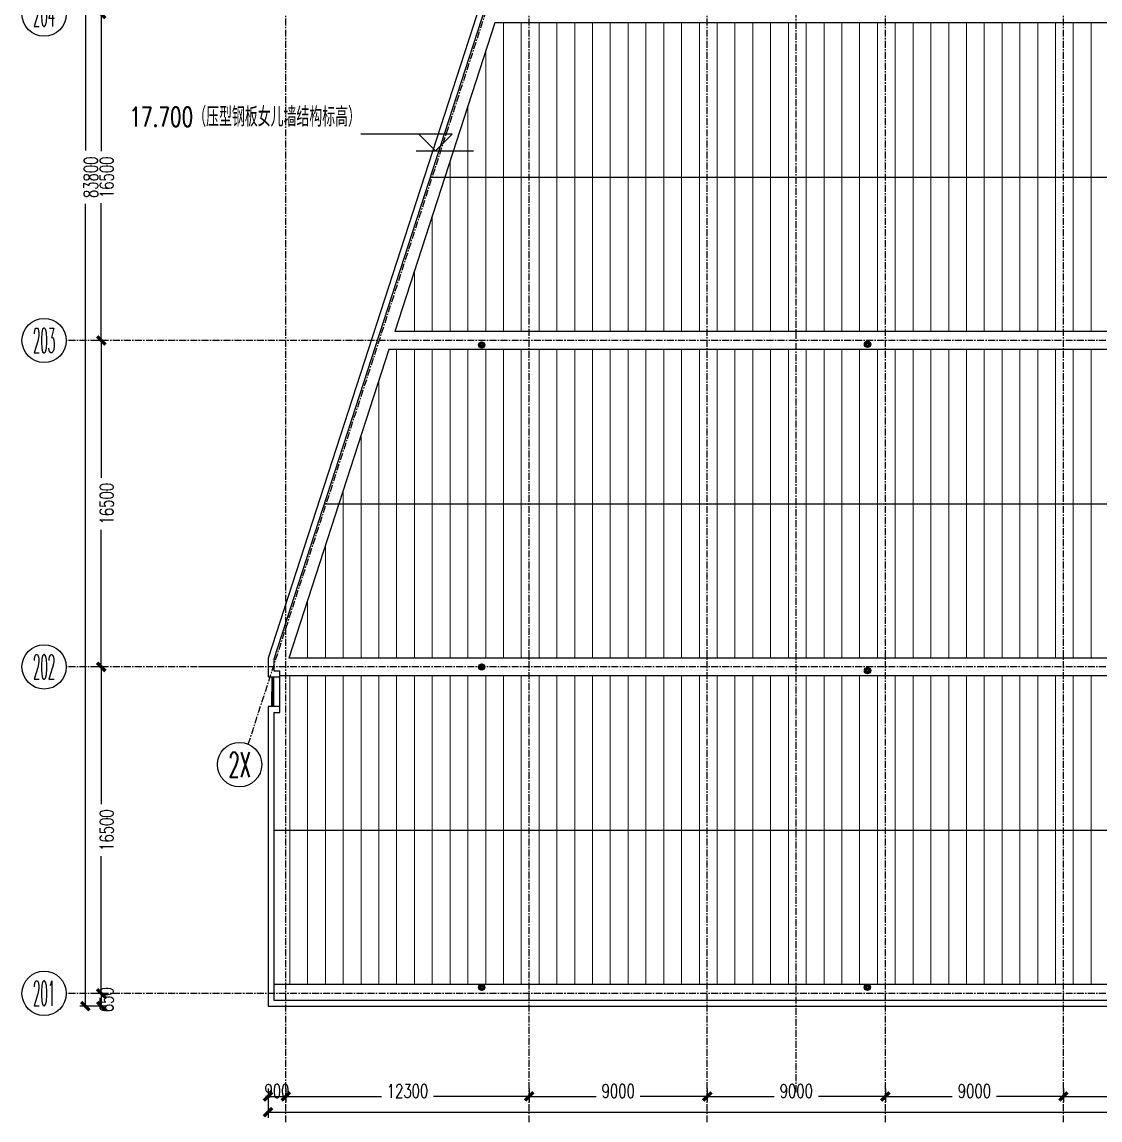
# Model space of a CAD drawing. Extents: x -599358 to 2865263, y -1062760 to 486533.
# Drawn here: x 1307568 to 1362053, y -927592 to -872087 of the extents above; entities that cross this region are included whole.
import ezdxf
from ezdxf.enums import TextEntityAlignment as Align

# ---------------------------------------------------------------- set-up
doc = ezdxf.new("R2010")
doc.units = 0
doc.linetypes.add('CENTER', pattern=[2, 1.25, -0.25, 0.25, -0.25])
for name, color, linetype in [('3符号', 173, 'Continuous'), ('A-AXIS-SYMB', 3, 'Continuous'), ('A-LIN-V', 9, 'Continuous'), ('A-SFCE', 30, 'Continuous'), ('A-WINDOW', 140, 'Continuous'), ('DIM', 173, 'Continuous'), ('DOTE', 1, 'CENTER'), ('虹吸雨水斗', 6, 'Continuous')]:
    doc.layers.add(name, color=color, linetype=linetype)
doc.layers.add('底板111', color=5, linetype='Continuous', lineweight=13)
doc.styles.add('_TCH_AXIS', font='COMPLEX', dxfattribs={"bigfont": 'GBCBIG'})
doc.styles.add('DHTEXT-1', font='romans.shx', dxfattribs={"width": 0.7, "bigfont": 'chinese.shx'})
doc.styles.add('卓越符号', font='ROMANS.shx', dxfattribs={"width": 0.7, "bigfont": 'CHINESE.shx'})
doc.dimstyles.new('ZN280', dxfattribs={"dimscale": 280, "dimtxt": 2.5, "dimasz": 1.5, "dimexe": 1, "dimexo": 2, "dimgap": 0.9, "dimtad": 1, "dimdec": 0, "dimdsep": 46, "dimtxsty": 'DHTEXT-1', "dimblk": 'ARCHTICK', "dimcen": 2.5, "dimclrd": 173, "dimclre": 173, "dimclrt": 7, "dimazin": 2, "dimtfac": 1, "dimtdec": 0, "dimtix": 1, "dimtmove": 2, "dimatfit": 3, "dimfxl": 0, "dimarcsym": 0})

# ---------------------------------------------------------------- blocks, each defined once
blk = doc.blocks.new('_ArchTick')
at = {"color": 0, "linetype": 'ByBlock', "const_width": 0.4}
blk.add_lwpolyline([(-0.5, -0.5), (0.5, 0.5)], dxfattribs=at)
blk = doc.blocks.new('*D1269')
at = {"layer": 'Defpoints', "color": 0, "ltscale": 2800, "transparency": 16777216}
for p in [(1312397, -921188), (1311575, -921838), (1312397, -921838)]:
    blk.add_point(p, dxfattribs=at)
at = {"layer": 'DIM', "color": 173, "linetype": 'ByBlock', "lineweight": -2, "ltscale": 2800, "transparency": 16777216}
for p, q in [((1311837, -921188), (1311295, -921188)), ((1311575, -921188), (1311575, -921838)), ((1311837, -921838), (1311295, -921838))]:
    blk.add_line(p, q, dxfattribs=at)
at = {"layer": 'DIM', "color": 173, "lineweight": -2, "ltscale": 2800, "transparency": 16777216, "xscale": 420, "yscale": 420, "zscale": 420}
for p, rotation in [((1311575, -921188), 90), ((1311575, -921838), 270)]:
    blk.add_blockref('_ArchTick', p, dxfattribs=dict(at, rotation=rotation))
at = {"layer": 'DIM', "color": 7, "ltscale": 2800, "transparency": 16777216, "insert": (1311850, -921513), "char_height": 700, "attachment_point": 5, "rotation": 90, "style": 'DHTEXT-1'}
blk.add_mtext('650', dxfattribs=at)
blk = doc.blocks.new('*D1270')
at = {"layer": 'Defpoints', "color": 0, "ltscale": 2800, "transparency": 16777216}
for p in [(1312397, -904688), (1311575, -921188), (1312397, -921188)]:
    blk.add_point(p, dxfattribs=at)
at = {"layer": 'DIM', "color": 173, "linetype": 'ByBlock', "lineweight": -2, "ltscale": 2800, "transparency": 16777216}
for p, q in [((1311837, -904688), (1311295, -904688)), ((1311575, -904688), (1311575, -911624)), ((1311575, -921188), (1311575, -914252)), ((1311837, -921188), (1311295, -921188))]:
    blk.add_line(p, q, dxfattribs=at)
at = {"layer": 'DIM', "color": 173, "lineweight": -2, "ltscale": 2800, "transparency": 16777216, "xscale": 420, "yscale": 420, "zscale": 420}
for p, rotation in [((1311575, -904688), 90), ((1311575, -921188), 270)]:
    blk.add_blockref('_ArchTick', p, dxfattribs=dict(at, rotation=rotation))
at = {"layer": 'DIM', "color": 7, "ltscale": 2800, "transparency": 16777216, "insert": (1311850, -912938), "char_height": 700, "attachment_point": 5, "rotation": 90, "style": 'DHTEXT-1'}
blk.add_mtext('16500', dxfattribs=at)
blk = doc.blocks.new('*D1271')
at = {"layer": 'Defpoints', "color": 0, "ltscale": 2800, "transparency": 16777216}
for p in [(1312397, -888188), (1311575, -904688), (1312397, -904688)]:
    blk.add_point(p, dxfattribs=at)
at = {"layer": 'DIM', "color": 173, "linetype": 'ByBlock', "lineweight": -2, "ltscale": 2800, "transparency": 16777216}
for p, q in [((1311837, -888188), (1311295, -888188)), ((1311575, -888188), (1311575, -895124)), ((1311575, -904688), (1311575, -897752)), ((1311837, -904688), (1311295, -904688))]:
    blk.add_line(p, q, dxfattribs=at)
at = {"layer": 'DIM', "color": 173, "lineweight": -2, "ltscale": 2800, "transparency": 16777216, "xscale": 420, "yscale": 420, "zscale": 420}
for p, rotation in [((1311575, -888188), 90), ((1311575, -904688), 270)]:
    blk.add_blockref('_ArchTick', p, dxfattribs=dict(at, rotation=rotation))
at = {"layer": 'DIM', "color": 7, "ltscale": 2800, "transparency": 16777216, "insert": (1311850, -896438), "char_height": 700, "attachment_point": 5, "rotation": 90, "style": 'DHTEXT-1'}
blk.add_mtext('16500', dxfattribs=at)
blk = doc.blocks.new('*D1272')
at = {"layer": 'Defpoints', "color": 0, "ltscale": 2800, "transparency": 16777216}
for p in [(1312397, -871688), (1311575, -888188), (1312397, -888188)]:
    blk.add_point(p, dxfattribs=at)
at = {"layer": 'DIM', "color": 173, "linetype": 'ByBlock', "lineweight": -2, "ltscale": 2800, "transparency": 16777216}
for p, q in [((1311837, -871688), (1311295, -871688)), ((1311575, -871688), (1311575, -878624)), ((1311575, -888188), (1311575, -881252)), ((1311837, -888188), (1311295, -888188))]:
    blk.add_line(p, q, dxfattribs=at)
at = {"layer": 'DIM', "color": 173, "lineweight": -2, "ltscale": 2800, "transparency": 16777216, "xscale": 420, "yscale": 420, "zscale": 420}
for p, rotation in [((1311575, -871688), 90), ((1311575, -888188), 270)]:
    blk.add_blockref('_ArchTick', p, dxfattribs=dict(at, rotation=rotation))
at = {"layer": 'DIM', "color": 7, "ltscale": 2800, "transparency": 16777216, "insert": (1311850, -879938), "char_height": 700, "attachment_point": 5, "rotation": 90, "style": 'DHTEXT-1'}
blk.add_mtext('16500', dxfattribs=at)
blk = doc.blocks.new('*D1276')
at = {"layer": 'Defpoints', "color": 0, "ltscale": 2800, "transparency": 16777216}
for p in [(1320003, -925438), (1320903, -925438), (1320903, -926398)]:
    blk.add_point(p, dxfattribs=at)
at = {"layer": 'DIM', "color": 173, "linetype": 'ByBlock', "lineweight": -2, "ltscale": 2800, "transparency": 16777216}
for p, q in [((1320003, -925998), (1320003, -926678)), ((1320903, -925998), (1320903, -926678)), ((1320003, -926398), (1320903, -926398))]:
    blk.add_line(p, q, dxfattribs=at)
at = {"layer": 'DIM', "color": 173, "lineweight": -2, "ltscale": 2800, "transparency": 16777216, "xscale": 420, "yscale": 420, "zscale": 420, "rotation": 180}
blk.add_blockref('_ArchTick', (1320003, -926398), dxfattribs=at)
at = {"layer": 'DIM', "color": 173, "lineweight": -2, "ltscale": 2800, "transparency": 16777216, "xscale": 420, "yscale": 420, "zscale": 420}
blk.add_blockref('_ArchTick', (1320903, -926398), dxfattribs=at)
at = {"layer": 'DIM', "color": 7, "ltscale": 2800, "transparency": 16777216, "insert": (1320453, -926123), "char_height": 700, "attachment_point": 5, "style": 'DHTEXT-1'}
blk.add_mtext('900', dxfattribs=at)
blk = doc.blocks.new('*D1277')
at = {"layer": 'Defpoints', "color": 0, "ltscale": 2800, "transparency": 16777216}
for p in [(1320903, -925438), (1333203, -925438), (1333203, -926398)]:
    blk.add_point(p, dxfattribs=at)
at = {"layer": 'DIM', "color": 173, "linetype": 'ByBlock', "lineweight": -2, "ltscale": 2800, "transparency": 16777216}
for p, q in [((1320903, -925998), (1320903, -926678)), ((1333203, -925998), (1333203, -926678)), ((1320903, -926398), (1325740, -926398)), ((1333203, -926398), (1328367, -926398))]:
    blk.add_line(p, q, dxfattribs=at)
at = {"layer": 'DIM', "color": 173, "lineweight": -2, "ltscale": 2800, "transparency": 16777216, "xscale": 420, "yscale": 420, "zscale": 420, "rotation": 180}
blk.add_blockref('_ArchTick', (1320903, -926398), dxfattribs=at)
at = {"layer": 'DIM', "color": 173, "lineweight": -2, "ltscale": 2800, "transparency": 16777216, "xscale": 420, "yscale": 420, "zscale": 420}
blk.add_blockref('_ArchTick', (1333203, -926398), dxfattribs=at)
at = {"layer": 'DIM', "color": 7, "ltscale": 2800, "transparency": 16777216, "insert": (1327053, -926123), "char_height": 700, "attachment_point": 5, "style": 'DHTEXT-1'}
blk.add_mtext('12300', dxfattribs=at)
blk = doc.blocks.new('*D1278')
at = {"layer": 'Defpoints', "color": 0, "ltscale": 2800, "transparency": 16777216}
for p in [(1333203, -925438), (1342203, -925438), (1342203, -926398)]:
    blk.add_point(p, dxfattribs=at)
at = {"layer": 'DIM', "color": 173, "linetype": 'ByBlock', "lineweight": -2, "ltscale": 2800, "transparency": 16777216}
for p, q in [((1333203, -925998), (1333203, -926678)), ((1342203, -925998), (1342203, -926678)), ((1333203, -926398), (1336588, -926398)), ((1342203, -926398), (1338819, -926398))]:
    blk.add_line(p, q, dxfattribs=at)
at = {"layer": 'DIM', "color": 173, "lineweight": -2, "ltscale": 2800, "transparency": 16777216, "xscale": 420, "yscale": 420, "zscale": 420, "rotation": 180}
blk.add_blockref('_ArchTick', (1333203, -926398), dxfattribs=at)
at = {"layer": 'DIM', "color": 173, "lineweight": -2, "ltscale": 2800, "transparency": 16777216, "xscale": 420, "yscale": 420, "zscale": 420}
blk.add_blockref('_ArchTick', (1342203, -926398), dxfattribs=at)
at = {"layer": 'DIM', "color": 7, "ltscale": 2800, "transparency": 16777216, "insert": (1337703, -926123), "char_height": 700, "attachment_point": 5, "style": 'DHTEXT-1'}
blk.add_mtext('9000', dxfattribs=at)
blk = doc.blocks.new('*D1279')
at = {"layer": 'Defpoints', "color": 0, "ltscale": 2800, "transparency": 16777216}
for p in [(1342203, -925438), (1351203, -925438), (1351203, -926398)]:
    blk.add_point(p, dxfattribs=at)
at = {"layer": 'DIM', "color": 173, "linetype": 'ByBlock', "lineweight": -2, "ltscale": 2800, "transparency": 16777216}
for p, q in [((1342203, -925998), (1342203, -926678)), ((1351203, -925998), (1351203, -926678)), ((1342203, -926398), (1345588, -926398)), ((1351203, -926398), (1347819, -926398))]:
    blk.add_line(p, q, dxfattribs=at)
at = {"layer": 'DIM', "color": 173, "lineweight": -2, "ltscale": 2800, "transparency": 16777216, "xscale": 420, "yscale": 420, "zscale": 420, "rotation": 180}
blk.add_blockref('_ArchTick', (1342203, -926398), dxfattribs=at)
at = {"layer": 'DIM', "color": 173, "lineweight": -2, "ltscale": 2800, "transparency": 16777216, "xscale": 420, "yscale": 420, "zscale": 420}
blk.add_blockref('_ArchTick', (1351203, -926398), dxfattribs=at)
at = {"layer": 'DIM', "color": 7, "ltscale": 2800, "transparency": 16777216, "insert": (1346703, -926123), "char_height": 700, "attachment_point": 5, "style": 'DHTEXT-1'}
blk.add_mtext('9000', dxfattribs=at)
blk = doc.blocks.new('*D1280')
at = {"layer": 'Defpoints', "color": 0, "ltscale": 2800, "transparency": 16777216}
for p in [(1351203, -925438), (1360203, -925438), (1360203, -926398)]:
    blk.add_point(p, dxfattribs=at)
at = {"layer": 'DIM', "color": 173, "linetype": 'ByBlock', "lineweight": -2, "ltscale": 2800, "transparency": 16777216}
for p, q in [((1351203, -925998), (1351203, -926678)), ((1360203, -925998), (1360203, -926678)), ((1351203, -926398), (1354588, -926398)), ((1360203, -926398), (1356819, -926398))]:
    blk.add_line(p, q, dxfattribs=at)
at = {"layer": 'DIM', "color": 173, "lineweight": -2, "ltscale": 2800, "transparency": 16777216, "xscale": 420, "yscale": 420, "zscale": 420, "rotation": 180}
blk.add_blockref('_ArchTick', (1351203, -926398), dxfattribs=at)
at = {"layer": 'DIM', "color": 173, "lineweight": -2, "ltscale": 2800, "transparency": 16777216, "xscale": 420, "yscale": 420, "zscale": 420}
blk.add_blockref('_ArchTick', (1360203, -926398), dxfattribs=at)
at = {"layer": 'DIM', "color": 7, "ltscale": 2800, "transparency": 16777216, "insert": (1355703, -926123), "char_height": 700, "attachment_point": 5, "style": 'DHTEXT-1'}
blk.add_mtext('9000', dxfattribs=at)
blk = doc.blocks.new('*D1281')
at = {"layer": 'Defpoints', "color": 0, "ltscale": 2800, "transparency": 16777216}
for p in [(1360203, -925438), (1369203, -925438), (1369203, -926398)]:
    blk.add_point(p, dxfattribs=at)
at = {"layer": 'DIM', "color": 173, "linetype": 'ByBlock', "lineweight": -2, "ltscale": 2800, "transparency": 16777216}
for p, q in [((1360203, -925998), (1360203, -926678)), ((1369203, -925998), (1369203, -926678)), ((1360203, -926398), (1363588, -926398)), ((1369203, -926398), (1365819, -926398))]:
    blk.add_line(p, q, dxfattribs=at)
at = {"layer": 'DIM', "color": 173, "lineweight": -2, "ltscale": 2800, "transparency": 16777216, "xscale": 420, "yscale": 420, "zscale": 420, "rotation": 180}
blk.add_blockref('_ArchTick', (1360203, -926398), dxfattribs=at)
at = {"layer": 'DIM', "color": 173, "lineweight": -2, "ltscale": 2800, "transparency": 16777216, "xscale": 420, "yscale": 420, "zscale": 420}
blk.add_blockref('_ArchTick', (1369203, -926398), dxfattribs=at)
at = {"layer": 'DIM', "color": 7, "ltscale": 2800, "transparency": 16777216, "insert": (1364703, -926123), "char_height": 700, "attachment_point": 5, "style": 'DHTEXT-1'}
blk.add_mtext('9000', dxfattribs=at)
blk = doc.blocks.new('*D1302')
at = {"layer": 'Defpoints', "color": 0, "ltscale": 2800, "transparency": 16777216}
for p in [(1320003, -925538), (1478003, -925538), (1478003, -927198)]:
    blk.add_point(p, dxfattribs=at)
at = {"layer": 'DIM', "color": 173, "linetype": 'ByBlock', "lineweight": -2, "ltscale": 2800, "transparency": 16777216}
for p, q in [((1320003, -926098), (1320003, -927478)), ((1478003, -926098), (1478003, -927478)), ((1320003, -927198), (1397456, -927198)), ((1478003, -927198), (1400550, -927198))]:
    blk.add_line(p, q, dxfattribs=at)
at = {"layer": 'DIM', "color": 173, "lineweight": -2, "ltscale": 2800, "transparency": 16777216, "xscale": 420, "yscale": 420, "zscale": 420, "rotation": 180}
blk.add_blockref('_ArchTick', (1320003, -927198), dxfattribs=at)
at = {"layer": 'DIM', "color": 173, "lineweight": -2, "ltscale": 2800, "transparency": 16777216, "xscale": 420, "yscale": 420, "zscale": 420}
blk.add_blockref('_ArchTick', (1478003, -927198), dxfattribs=at)
at = {"layer": 'DIM', "color": 7, "ltscale": 2800, "transparency": 16777216, "insert": (1399003, -926923), "char_height": 700, "attachment_point": 5, "style": 'DHTEXT-1'}
blk.add_mtext('158000', dxfattribs=at)
blk = doc.blocks.new('*D1324')
at = {"layer": 'Defpoints', "color": 0, "ltscale": 2800, "transparency": 16777216}
for p in [(1312297, -838038), (1310775, -921838), (1312297, -921838)]:
    blk.add_point(p, dxfattribs=at)
at = {"layer": 'DIM', "color": 173, "linetype": 'ByBlock', "lineweight": -2, "ltscale": 2800, "transparency": 16777216}
for p, q in [((1311737, -838038), (1310495, -838038)), ((1310775, -838038), (1310775, -878589)), ((1310775, -921838), (1310775, -881287)), ((1311737, -921838), (1310495, -921838))]:
    blk.add_line(p, q, dxfattribs=at)
at = {"layer": 'DIM', "color": 173, "lineweight": -2, "ltscale": 2800, "transparency": 16777216, "xscale": 420, "yscale": 420, "zscale": 420}
for p, rotation in [((1310775, -838038), 90), ((1310775, -921838), 270)]:
    blk.add_blockref('_ArchTick', p, dxfattribs=dict(at, rotation=rotation))
at = {"layer": 'DIM', "color": 7, "ltscale": 2800, "transparency": 16777216, "insert": (1311050, -879938), "char_height": 700, "attachment_point": 5, "rotation": 90, "style": 'DHTEXT-1'}
blk.add_mtext('83800', dxfattribs=at)
blk = doc.blocks.new('卓越-轴号')
blk.add_circle((0, 0), 4)
at = {"color": 0, "style": '_TCH_AXIS', "width": 1.041667, "flags": 8}
blk.add_attdef('A', text='', height=4.48, dxfattribs=at).set_placement((-2, -2.24), (2, -2.24), align=Align.FIT)
blk = doc.blocks.new('*U612')
at = {"ltscale": 10}
blk.add_line((3.48, 0), (-6.85, 0), dxfattribs=at)
blk.add_lwpolyline([(3, 3), (0, 0), (-3, 3), (13.45, 3)])
at = {"color": 0, "style": '卓越符号', "width": 0.7, "flags": 8}
blk.add_attdef('±0.000', text='', height=3.5, dxfattribs=at).set_placement((13.45, 4.35), align=Align.RIGHT)
blk = doc.blocks.new('“奔腾”虹吸雨水斗')
at = {"layer": '虹吸雨水斗', "lineweight": 25}
for p, q in [((946944, 86685), (947028, 86658)), ((947028, 86641), (946944, 86614)), ((947032, 86673), (946946, 86692)), ((946946, 86607), (947032, 86625)), ((946982, 86753), (947040, 86688)), ((947040, 86611), (946982, 86546)), ((947052, 86699), (946987, 86758)), ((946987, 86541), (947052, 86600)), ((947048, 86793), (947066, 86707)), ((947066, 86592), (947048, 86506)), ((947082, 86711), (947055, 86795)), ((947055, 86504), (947082, 86587)), ((947125, 86795), (947098, 86711)), ((947098, 86587), (947125, 86504)), ((947114, 86707), (947132, 86793)), ((947132, 86506), (947114, 86592)), ((947194, 86758), (947128, 86699)), ((947128, 86600), (947194, 86541)), ((947140, 86688), (947199, 86753)), ((947199, 86546), (947140, 86611)), ((947234, 86692), (947148, 86673)), ((947148, 86625), (947234, 86607)), ((947152, 86658), (947236, 86685)), ((947236, 86614), (947152, 86641))]:
    blk.add_line(p, q, dxfattribs=at)
for radius in [150, 47.6]:
    blk.add_circle((947090, 86649), radius, dxfattribs=at)
for centre, start, end in [((947025, 86649), 291.6382, 68.3675), ((947034, 86682), 261.6382, 38.3675), ((947034, 86617), 321.6382, 98.3675), ((947057, 86706), 231.6382, 8.3675), ((947057, 86593), 351.6382, 128.3675), ((947090, 86715), 201.6382, 338.3675), ((947090, 86584), 21.6382, 158.3675), ((947123, 86706), 171.6382, 308.3675), ((947123, 86593), 51.6382, 188.3675), ((947147, 86682), 141.6382, 278.3675), ((947147, 86617), 81.6382, 218.3675), ((947155, 86649), 111.6382, 248.3675)]:
    blk.add_arc(centre, 8.82, start, end, dxfattribs=at)

msp = doc.modelspace()

# ---------------------------------------------------------------- linework, layer by layer
at = {"layer": 'A-AXIS-SYMB'}
msp.add_line((1319027.5, -904687.9), (1316534.2, -904687.9), dxfattribs=at)
at = {"layer": 'A-LIN-V'}
for p, q in [((1331468.2, -872137.9), (1326407.8, -887737.9)), ((1326115.9, -888637.9), (1321055.5, -904237.9))]:
    msp.add_line(p, q, dxfattribs=at)
for points in [[(1477703.3, -872137.9), (1331468.2, -872137.9)], [(1477703.3, -887737.9), (1326407.8, -887737.9)], [(1477703.3, -888637.9), (1326115.9, -888637.9)], [(1477703.3, -904237.9), (1321055.5, -904237.9)], [(1477703.3, -905137.9), (1320603.3, -905137.9)], [(1477703.3, -920737.9), (1320303.3, -920737.9)]]:
    msp.add_lwpolyline(points, dxfattribs=at)
at = {"layer": 'A-SFCE'}
for p, q in [((1320003.3, -905187.9), (1320603.3, -905187.9)), ((1320303.3, -904887.9), (1320603.3, -904887.9)), ((1320303.3, -906687.9), (1320303.3, -905187.9)), ((1320603.3, -906987.9), (1320603.3, -904887.9)), ((1320303.3, -906987.9), (1320603.3, -906987.9))]:
    msp.add_line(p, q, dxfattribs=at)
for points in [[(1320603.3, -906687.9), (1320003.3, -906687.9), (1320003.3, -921837.9), (1478003.3, -921837.9), (1478003.3, -921837.9), (1478003.3, -838037.9), (1341478.4, -838037.9), (1320003.3, -904240.4), (1320003.3, -905187.9)], [(1320303.3, -906987.9), (1320303.3, -921537.9), (1477703.3, -921537.9), (1477703.3, -838337.9), (1341696.5, -838337.9), (1320303.3, -904287.9), (1320303.3, -904887.9)], [(1328198.9, -879937.9), (1477703.3, -879937.9)], [(1322849.8, -896437.9), (1477703.3, -896437.9)], [(1320303.3, -912937.9), (1477703.3, -912937.9)]]:
    msp.add_lwpolyline(points, dxfattribs=at)
at = {"layer": 'A-WINDOW'}
for p, q in [((1320203.3, -906687.5), (1320206.5, -905187.9)), ((1320236.3, -906687.7), (1320239.5, -905187.9)), ((1320270.3, -906687.8), (1320273.5, -905187.9))]:
    msp.add_line(p, q, dxfattribs=at)
at = {"layer": 'DOTE', "ltscale": 280}
for p, q in [((1320903.3, -927706.6), (1320903.3, -832287.9)), ((1333203.3, -927706.6), (1333203.3, -832287.9)), ((1342203.3, -927706.6), (1342203.3, -832287.9)), ((1346703.3, -926186.7), (1346703.3, -832387.9)), ((1351203.3, -927706.6), (1351203.3, -832287.9)), ((1360203.3, -927706.6), (1360203.3, -832287.9)), ((1486107.5, -888187.9), (1309807.5, -888187.9)), ((1486107.5, -904687.9), (1309807.5, -904687.9)), ((1486107.5, -921187.9), (1309807.5, -921187.9))]:
    msp.add_line(p, q, dxfattribs=at)
msp.add_lwpolyline([(1319004.8, -908598.3), (1346702.5, -823233.3)], dxfattribs=at)
at = {"layer": '底板111', "ltscale": 2500}
for p, q in [((1331903.3, -879937.9), (1331903.3, -872137.9)), ((1332803.3, -879937.9), (1332803.3, -872137.9)), ((1333703.3, -879937.9), (1333703.3, -872137.9)), ((1334603.3, -879937.9), (1334603.3, -872137.9)), ((1335503.3, -879937.9), (1335503.3, -872137.9)), ((1336403.3, -879937.9), (1336403.3, -872137.9)), ((1337303.3, -879937.9), (1337303.3, -872137.9)), ((1338203.3, -879937.9), (1338203.3, -872137.9)), ((1339103.3, -879937.9), (1339103.3, -872137.9)), ((1340003.3, -879937.9), (1340003.3, -872137.9)), ((1340903.3, -879937.9), (1340903.3, -872137.9)), ((1341803.3, -879937.9), (1341803.3, -872137.9)), ((1342703.3, -879937.9), (1342703.3, -872137.9)), ((1343603.3, -879937.9), (1343603.3, -872137.9)), ((1344503.3, -879937.9), (1344503.3, -872137.9)), ((1345403.3, -879937.9), (1345403.3, -872137.9)), ((1346303.3, -879937.9), (1346303.3, -872137.9)), ((1347203.3, -879937.9), (1347203.3, -872137.9)), ((1348103.3, -879937.9), (1348103.3, -872137.9)), ((1349003.3, -879937.9), (1349003.3, -872137.9)), ((1349903.3, -879937.9), (1349903.3, -872137.9)), ((1350803.3, -879937.9), (1350803.3, -872137.9)), ((1351703.3, -879937.9), (1351703.3, -872137.9)), ((1352603.3, -879937.9), (1352603.3, -872137.9)), ((1353503.3, -879937.9), (1353503.3, -872137.9)), ((1354403.3, -879937.9), (1354403.3, -872137.9)), ((1355303.3, -879937.9), (1355303.3, -872137.9)), ((1356203.3, -879937.9), (1356203.3, -872137.9)), ((1357103.3, -879937.9), (1357103.3, -872137.9)), ((1358003.3, -879937.9), (1358003.3, -872137.9)), ((1358903.3, -879937.9), (1358903.3, -872137.9)), ((1359803.3, -879937.9), (1359803.3, -872137.9)), ((1360703.3, -879937.9), (1360703.3, -872137.9)), ((1361603.3, -879937.9), (1361603.3, -872137.9)), ((1331003.3, -879937.9), (1331003.3, -873571)), ((1330103.3, -879937.9), (1330103.3, -876345.5)), ((1329203.3, -879119.9), (1329203.3, -887737.9)), ((1330103.3, -879937.9), (1330103.3, -887737.9)), ((1331003.3, -879937.9), (1331003.3, -887737.9)), ((1331903.3, -879937.9), (1331903.3, -887737.9)), ((1332803.3, -879937.9), (1332803.3, -887737.9)), ((1333703.3, -879937.9), (1333703.3, -887737.9)), ((1334603.3, -879937.9), (1334603.3, -887737.9)), ((1335503.3, -879937.9), (1335503.3, -887737.9)), ((1336403.3, -879937.9), (1336403.3, -887737.9)), ((1337303.3, -879937.9), (1337303.3, -887737.9)), ((1338203.3, -879937.9), (1338203.3, -887737.9)), ((1339103.3, -879937.9), (1339103.3, -887737.9)), ((1340003.3, -879937.9), (1340003.3, -887737.9)), ((1340903.3, -879937.9), (1340903.3, -887737.9)), ((1341803.3, -879937.9), (1341803.3, -887737.9)), ((1342703.3, -879937.9), (1342703.3, -887737.9)), ((1343603.3, -879937.9), (1343603.3, -887737.9)), ((1344503.3, -879937.9), (1344503.3, -887737.9)), ((1345403.3, -879937.9), (1345403.3, -887737.9)), ((1346303.3, -879937.9), (1346303.3, -887737.9)), ((1347203.3, -879937.9), (1347203.3, -887737.9)), ((1348103.3, -879937.9), (1348103.3, -887737.9)), ((1349003.3, -879937.9), (1349003.3, -887737.9)), ((1349903.3, -879937.9), (1349903.3, -887737.9)), ((1350803.3, -879937.9), (1350803.3, -887737.9)), ((1351703.3, -879937.9), (1351703.3, -887737.9)), ((1352603.3, -879937.9), (1352603.3, -887737.9)), ((1353503.3, -879937.9), (1353503.3, -887737.9)), ((1354403.3, -879937.9), (1354403.3, -887737.9)), ((1355303.3, -879937.9), (1355303.3, -887737.9)), ((1356203.3, -879937.9), (1356203.3, -887737.9)), ((1357103.3, -879937.9), (1357103.3, -887737.9)), ((1358003.3, -879937.9), (1358003.3, -887737.9)), ((1358903.3, -879937.9), (1358903.3, -887737.9)), ((1359803.3, -879937.9), (1359803.3, -887737.9)), ((1360703.3, -879937.9), (1360703.3, -887737.9)), ((1361603.3, -879937.9), (1361603.3, -887737.9)), ((1328303.3, -881894.4), (1328303.3, -887737.9)), ((1327403.3, -884668.9), (1327403.3, -887737.9)), ((1326503.3, -896437.9), (1326503.3, -888637.9)), ((1327403.3, -896437.9), (1327403.3, -888637.9)), ((1328303.3, -896437.9), (1328303.3, -888637.9)), ((1329203.3, -896437.9), (1329203.3, -888637.9)), ((1330103.3, -896437.9), (1330103.3, -888637.9)), ((1331003.3, -896437.9), (1331003.3, -888637.9)), ((1331903.3, -896437.9), (1331903.3, -888637.9)), ((1332803.3, -896437.9), (1332803.3, -888637.9)), ((1333703.3, -896437.9), (1333703.3, -888637.9)), ((1334603.3, -896437.9), (1334603.3, -888637.9)), ((1335503.3, -896437.9), (1335503.3, -888637.9)), ((1336403.3, -896437.9), (1336403.3, -888637.9)), ((1337303.3, -896437.9), (1337303.3, -888637.9)), ((1338203.3, -896437.9), (1338203.3, -888637.9)), ((1339103.3, -896437.9), (1339103.3, -888637.9)), ((1340003.3, -896437.9), (1340003.3, -888637.9)), ((1340903.3, -896437.9), (1340903.3, -888637.9)), ((1341803.3, -896437.9), (1341803.3, -888637.9)), ((1342703.3, -896437.9), (1342703.3, -888637.9)), ((1343603.3, -896437.9), (1343603.3, -888637.9)), ((1344503.3, -896437.9), (1344503.3, -888637.9)), ((1345403.3, -896437.9), (1345403.3, -888637.9)), ((1346303.3, -896437.9), (1346303.3, -888637.9)), ((1347203.3, -896437.9), (1347203.3, -888637.9)), ((1348103.3, -896437.9), (1348103.3, -888637.9)), ((1349003.3, -896437.9), (1349003.3, -888637.9)), ((1349903.3, -896437.9), (1349903.3, -888637.9)), ((1350803.3, -896437.9), (1350803.3, -888637.9)), ((1351703.3, -896437.9), (1351703.3, -888637.9)), ((1352603.3, -896437.9), (1352603.3, -888637.9)), ((1353503.3, -896437.9), (1353503.3, -888637.9)), ((1354403.3, -896437.9), (1354403.3, -888637.9)), ((1355303.3, -896437.9), (1355303.3, -888637.9)), ((1356203.3, -896437.9), (1356203.3, -888637.9)), ((1357103.3, -896437.9), (1357103.3, -888637.9)), ((1358003.3, -896437.9), (1358003.3, -888637.9)), ((1358903.3, -896437.9), (1358903.3, -888637.9)), ((1359803.3, -896437.9), (1359803.3, -888637.9)), ((1360703.3, -896437.9), (1360703.3, -888637.9)), ((1361603.3, -896437.9), (1361603.3, -888637.9)), ((1325603.3, -896437.9), (1325603.3, -890217.9)), ((1324703.3, -896437.9), (1324703.3, -892992.4)), ((1323803.3, -895766.8), (1323803.3, -904237.9)), ((1323803.3, -896437.9), (1323803.3, -896090.9)), ((1324703.3, -896437.9), (1324703.3, -904237.9)), ((1325603.3, -896437.9), (1325603.3, -904237.9)), ((1326503.3, -896437.9), (1326503.3, -904237.9)), ((1327403.3, -896437.9), (1327403.3, -904237.9)), ((1328303.3, -896437.9), (1328303.3, -904237.9)), ((1329203.3, -896437.9), (1329203.3, -904237.9)), ((1330103.3, -896437.9), (1330103.3, -904237.9)), ((1331003.3, -896437.9), (1331003.3, -904237.9)), ((1331903.3, -896437.9), (1331903.3, -904237.9)), ((1332803.3, -896437.9), (1332803.3, -904237.9)), ((1333703.3, -896437.9), (1333703.3, -904237.9)), ((1334603.3, -896437.9), (1334603.3, -904237.9)), ((1335503.3, -896437.9), (1335503.3, -904237.9)), ((1336403.3, -896437.9), (1336403.3, -904237.9)), ((1337303.3, -896437.9), (1337303.3, -904237.9)), ((1338203.3, -896437.9), (1338203.3, -904237.9)), ((1339103.3, -896437.9), (1339103.3, -904237.9)), ((1340003.3, -896437.9), (1340003.3, -904237.9)), ((1340903.3, -896437.9), (1340903.3, -904237.9)), ((1341803.3, -896437.9), (1341803.3, -904237.9)), ((1342703.3, -896437.9), (1342703.3, -904237.9)), ((1343603.3, -896437.9), (1343603.3, -904237.9)), ((1344503.3, -896437.9), (1344503.3, -904237.9)), ((1345403.3, -896437.9), (1345403.3, -904237.9)), ((1346303.3, -896437.9), (1346303.3, -904237.9)), ((1347203.3, -896437.9), (1347203.3, -904237.9)), ((1348103.3, -896437.9), (1348103.3, -904237.9)), ((1349003.3, -896437.9), (1349003.3, -904237.9)), ((1349903.3, -896437.9), (1349903.3, -904237.9)), ((1350803.3, -896437.9), (1350803.3, -904237.9)), ((1351703.3, -896437.9), (1351703.3, -904237.9)), ((1352603.3, -896437.9), (1352603.3, -904237.9)), ((1353503.3, -896437.9), (1353503.3, -904237.9)), ((1354403.3, -896437.9), (1354403.3, -904237.9)), ((1355303.3, -896437.9), (1355303.3, -904237.9)), ((1356203.3, -896437.9), (1356203.3, -904237.9)), ((1357103.3, -896437.9), (1357103.3, -904237.9)), ((1358003.3, -896437.9), (1358003.3, -904237.9)), ((1358903.3, -896437.9), (1358903.3, -904237.9)), ((1359803.3, -896437.9), (1359803.3, -904237.9)), ((1360703.3, -896437.9), (1360703.3, -904237.9)), ((1361603.3, -896437.9), (1361603.3, -904237.9)), ((1322903.3, -898541.3), (1322903.3, -904237.9)), ((1322003.3, -901315.8), (1322003.3, -904237.9)), ((1321103.3, -912937.9), (1321103.3, -905137.9)), ((1322003.3, -912937.9), (1322003.3, -905137.9)), ((1322903.3, -912937.9), (1322903.3, -905137.9)), ((1323803.3, -912937.9), (1323803.3, -905137.9)), ((1324703.3, -912937.9), (1324703.3, -905137.9)), ((1325603.3, -912937.9), (1325603.3, -905137.9)), ((1326503.3, -912937.9), (1326503.3, -905137.9)), ((1327403.3, -912937.9), (1327403.3, -905137.9)), ((1328303.3, -912937.9), (1328303.3, -905137.9)), ((1329203.3, -912937.9), (1329203.3, -905137.9)), ((1330103.3, -912937.9), (1330103.3, -905137.9)), ((1331003.3, -912937.9), (1331003.3, -905137.9)), ((1331903.3, -912937.9), (1331903.3, -905137.9)), ((1332803.3, -912937.9), (1332803.3, -905137.9)), ((1333703.3, -912937.9), (1333703.3, -905137.9)), ((1334603.3, -912937.9), (1334603.3, -905137.9)), ((1335503.3, -912937.9), (1335503.3, -905137.9)), ((1336403.3, -912937.9), (1336403.3, -905137.9)), ((1337303.3, -912937.9), (1337303.3, -905137.9)), ((1338203.3, -912937.9), (1338203.3, -905137.9)), ((1339103.3, -912937.9), (1339103.3, -905137.9)), ((1340003.3, -912937.9), (1340003.3, -905137.9)), ((1340903.3, -912937.9), (1340903.3, -905137.9)), ((1341803.3, -912937.9), (1341803.3, -905137.9)), ((1342703.3, -912937.9), (1342703.3, -905137.9)), ((1343603.3, -912937.9), (1343603.3, -905137.9)), ((1344503.3, -912937.9), (1344503.3, -905137.9)), ((1345403.3, -912937.9), (1345403.3, -905137.9)), ((1346303.3, -912937.9), (1346303.3, -905137.9)), ((1347203.3, -912937.9), (1347203.3, -905137.9)), ((1348103.3, -912937.9), (1348103.3, -905137.9)), ((1349003.3, -912937.9), (1349003.3, -905137.9)), ((1349903.3, -912937.9), (1349903.3, -905137.9)), ((1350803.3, -912937.9), (1350803.3, -905137.9)), ((1351703.3, -912937.9), (1351703.3, -905137.9)), ((1352603.3, -912937.9), (1352603.3, -905137.9)), ((1353503.3, -912937.9), (1353503.3, -905137.9)), ((1354403.3, -912937.9), (1354403.3, -905137.9)), ((1355303.3, -912937.9), (1355303.3, -905137.9)), ((1356203.3, -912937.9), (1356203.3, -905137.9)), ((1357103.3, -912937.9), (1357103.3, -905137.9)), ((1358003.3, -912937.9), (1358003.3, -905137.9)), ((1358903.3, -912937.9), (1358903.3, -905137.9)), ((1359803.3, -912937.9), (1359803.3, -905137.9)), ((1360703.3, -912937.9), (1360703.3, -905137.9)), ((1361603.3, -912937.9), (1361603.3, -905137.9)), ((1321103.3, -912937.9), (1321103.3, -920737.9)), ((1322003.3, -912937.9), (1322003.3, -920737.9)), ((1322903.3, -912937.9), (1322903.3, -920737.9)), ((1323803.3, -912937.9), (1323803.3, -920737.9)), ((1324703.3, -912937.9), (1324703.3, -920737.9)), ((1325603.3, -912937.9), (1325603.3, -920737.9)), ((1326503.3, -912937.9), (1326503.3, -920737.9)), ((1327403.3, -912937.9), (1327403.3, -920737.9)), ((1328303.3, -912937.9), (1328303.3, -920737.9)), ((1329203.3, -912937.9), (1329203.3, -920737.9)), ((1330103.3, -912937.9), (1330103.3, -920737.9)), ((1331003.3, -912937.9), (1331003.3, -920737.9)), ((1331903.3, -912937.9), (1331903.3, -920737.9)), ((1332803.3, -912937.9), (1332803.3, -920737.9)), ((1333703.3, -912937.9), (1333703.3, -920737.9)), ((1334603.3, -912937.9), (1334603.3, -920737.9)), ((1335503.3, -912937.9), (1335503.3, -920737.9)), ((1336403.3, -912937.9), (1336403.3, -920737.9)), ((1337303.3, -912937.9), (1337303.3, -920737.9)), ((1338203.3, -912937.9), (1338203.3, -920737.9)), ((1339103.3, -912937.9), (1339103.3, -920737.9)), ((1340003.3, -912937.9), (1340003.3, -920737.9)), ((1340903.3, -912937.9), (1340903.3, -920737.9)), ((1341803.3, -912937.9), (1341803.3, -920737.9)), ((1342703.3, -912937.9), (1342703.3, -920737.9)), ((1343603.3, -912937.9), (1343603.3, -920737.9)), ((1344503.3, -912937.9), (1344503.3, -920737.9)), ((1345403.3, -912937.9), (1345403.3, -920737.9)), ((1346303.3, -912937.9), (1346303.3, -920737.9)), ((1347203.3, -912937.9), (1347203.3, -920737.9)), ((1348103.3, -912937.9), (1348103.3, -920737.9)), ((1349003.3, -912937.9), (1349003.3, -920737.9)), ((1349903.3, -912937.9), (1349903.3, -920737.9)), ((1350803.3, -912937.9), (1350803.3, -920737.9)), ((1351703.3, -912937.9), (1351703.3, -920737.9)), ((1352603.3, -912937.9), (1352603.3, -920737.9)), ((1353503.3, -912937.9), (1353503.3, -920737.9)), ((1354403.3, -912937.9), (1354403.3, -920737.9)), ((1355303.3, -912937.9), (1355303.3, -920737.9)), ((1356203.3, -912937.9), (1356203.3, -920737.9)), ((1357103.3, -912937.9), (1357103.3, -920737.9)), ((1358003.3, -912937.9), (1358003.3, -920737.9)), ((1358903.3, -912937.9), (1358903.3, -920737.9)), ((1359803.3, -912937.9), (1359803.3, -920737.9)), ((1360703.3, -912937.9), (1360703.3, -920737.9)), ((1361603.3, -912937.9), (1361603.3, -920737.9))]:
    msp.add_line(p, q, dxfattribs=at)

# ---------------------------------------------------------------- block references
at = {"layer": '3符号', "color": 7}
ref = msp.add_blockref('卓越-轴号', (1308687.5, -871687.9), dxfattribs=dict(at, xscale=280, yscale=280, zscale=280))
ref.add_attrib('A', '204', dxfattribs={"layer": '0', "color": 0, "height": 1254.4, "style": '_TCH_AXIS', "width": 0.334821}).set_placement((1308127.5, -872315.1), (1309247.5, -872315.1), align=Align.FIT)
ref = msp.add_blockref('*U612', (1328463.5, -878593.3), dxfattribs=dict(at, xscale=-280, yscale=280, zscale=280))
ref.add_attrib('±0.000', '17.700（压型钢板女儿墙结构标高）', dxfattribs={"layer": '0', "color": 0, "height": 980, "style": '卓越符号', "width": 0.7}).set_placement((1324697.5, -877375.3), align=Align.RIGHT)
ref = msp.add_blockref('卓越-轴号', (1308687.5, -888187.9), dxfattribs=dict(at, xscale=280, yscale=280, zscale=280))
ref.add_attrib('A', '203', dxfattribs={"layer": '0', "color": 0, "height": 1254.4, "style": '_TCH_AXIS', "width": 0.347222}).set_placement((1308127.5, -888815.1), (1309247.5, -888815.1), align=Align.FIT)
ref = msp.add_blockref('卓越-轴号', (1308687.5, -904687.9), dxfattribs=dict(at, xscale=280, yscale=280, zscale=280))
ref.add_attrib('A', '202', dxfattribs={"layer": '0', "color": 0, "height": 1254.4, "style": '_TCH_AXIS', "width": 0.347222}).set_placement((1308127.5, -905315.1), (1309247.5, -905315.1), align=Align.FIT)
ref = msp.add_blockref('卓越-轴号', (1318566.3, -909628.8), dxfattribs=dict(at, xscale=280, yscale=280, zscale=280))
ref.add_attrib('A', '2X', dxfattribs={"layer": '0', "color": 0, "height": 1254.4, "style": '_TCH_AXIS', "width": 0.493421}).set_placement((1318006.3, -910256), (1319126.3, -910256), align=Align.FIT)
ref = msp.add_blockref('卓越-轴号', (1308687.5, -921187.9), dxfattribs=dict(at, xscale=280, yscale=280, zscale=280))
ref.add_attrib('A', '201', dxfattribs={"layer": '0', "color": 0, "height": 1254.4, "style": '_TCH_AXIS', "width": 0.382653}).set_placement((1308127.5, -921815.1), (1309247.5, -921815.1), align=Align.FIT)
at = {"layer": '虹吸雨水斗', "xscale": 1.061320754715, "yscale": 1.061320754715, "zscale": 1.061320754715}
for p in [(325637, -980375), (345137, -980339), (325637, -996650.7), (345137, -996839), (325637, -1012850.7), (345127.1, -1012843.5)]:
    msp.add_blockref('“奔腾”虹吸雨水斗', p, dxfattribs=at)

# ---------------------------------------------------------------- dimensions: what is measured, and where the dimension line sits
at = {"layer": 'DIM', "ltscale": 2800}
for base, p1, p2, angle, picture, middle in [((1310774.9, -921837.9), (1312297.2, -838037.9), (1312297.2, -921837.9), 270, '*D1324', (1311049.9, -879937.9)), ((1311574.9, -888187.9), (1312397.2, -871687.9), (1312397.2, -888187.9), 270, '*D1272', (1311849.9, -879937.9)), ((1311574.9, -904687.9), (1312397.2, -888187.9), (1312397.2, -904687.9), 270, '*D1271', (1311849.9, -896437.9)), ((1311574.9, -921187.9), (1312397.2, -904687.9), (1312397.2, -921187.9), 270, '*D1270', (1311849.9, -912937.9)), ((1311574.9, -921837.9), (1312397.2, -921187.9), (1312397.2, -921837.9), 270, '*D1269', (1311849.9, -921512.9)), ((1320903.3, -926397.9), (1320003.3, -925437.9), (1320903.3, -925437.9), 0, '*D1276', (1320453.3, -926122.9)), ((1478003.3, -927197.9), (1320003.3, -925537.9), (1478003.3, -925537.9), 0, '*D1302', (1399003.3, -926922.9)), ((1333203.3, -926397.9), (1320903.3, -925437.9), (1333203.3, -925437.9), 0, '*D1277', (1327053.3, -926122.9)), ((1342203.3, -926397.9), (1333203.3, -925437.9), (1342203.3, -925437.9), 0, '*D1278', (1337703.3, -926122.9)), ((1351203.3, -926397.9), (1342203.3, -925437.9), (1351203.3, -925437.9), 0, '*D1279', (1346703.3, -926122.9)), ((1360203.3, -926397.9), (1351203.3, -925437.9), (1360203.3, -925437.9), 0, '*D1280', (1355703.3, -926122.9)), ((1369203.3, -926397.9), (1360203.3, -925437.9), (1369203.3, -925437.9), 0, '*D1281', (1364703.3, -926122.9))]:
    dim = msp.add_linear_dim(base=base, p1=p1, p2=p2, angle=angle, dimstyle='ZN280', dxfattribs=at)
    dim.commit()
    dim.dimension.update_dxf_attribs({"geometry": picture, "text_midpoint": middle, "dimtype": 161})

doc.saveas('drawing.dxf')
